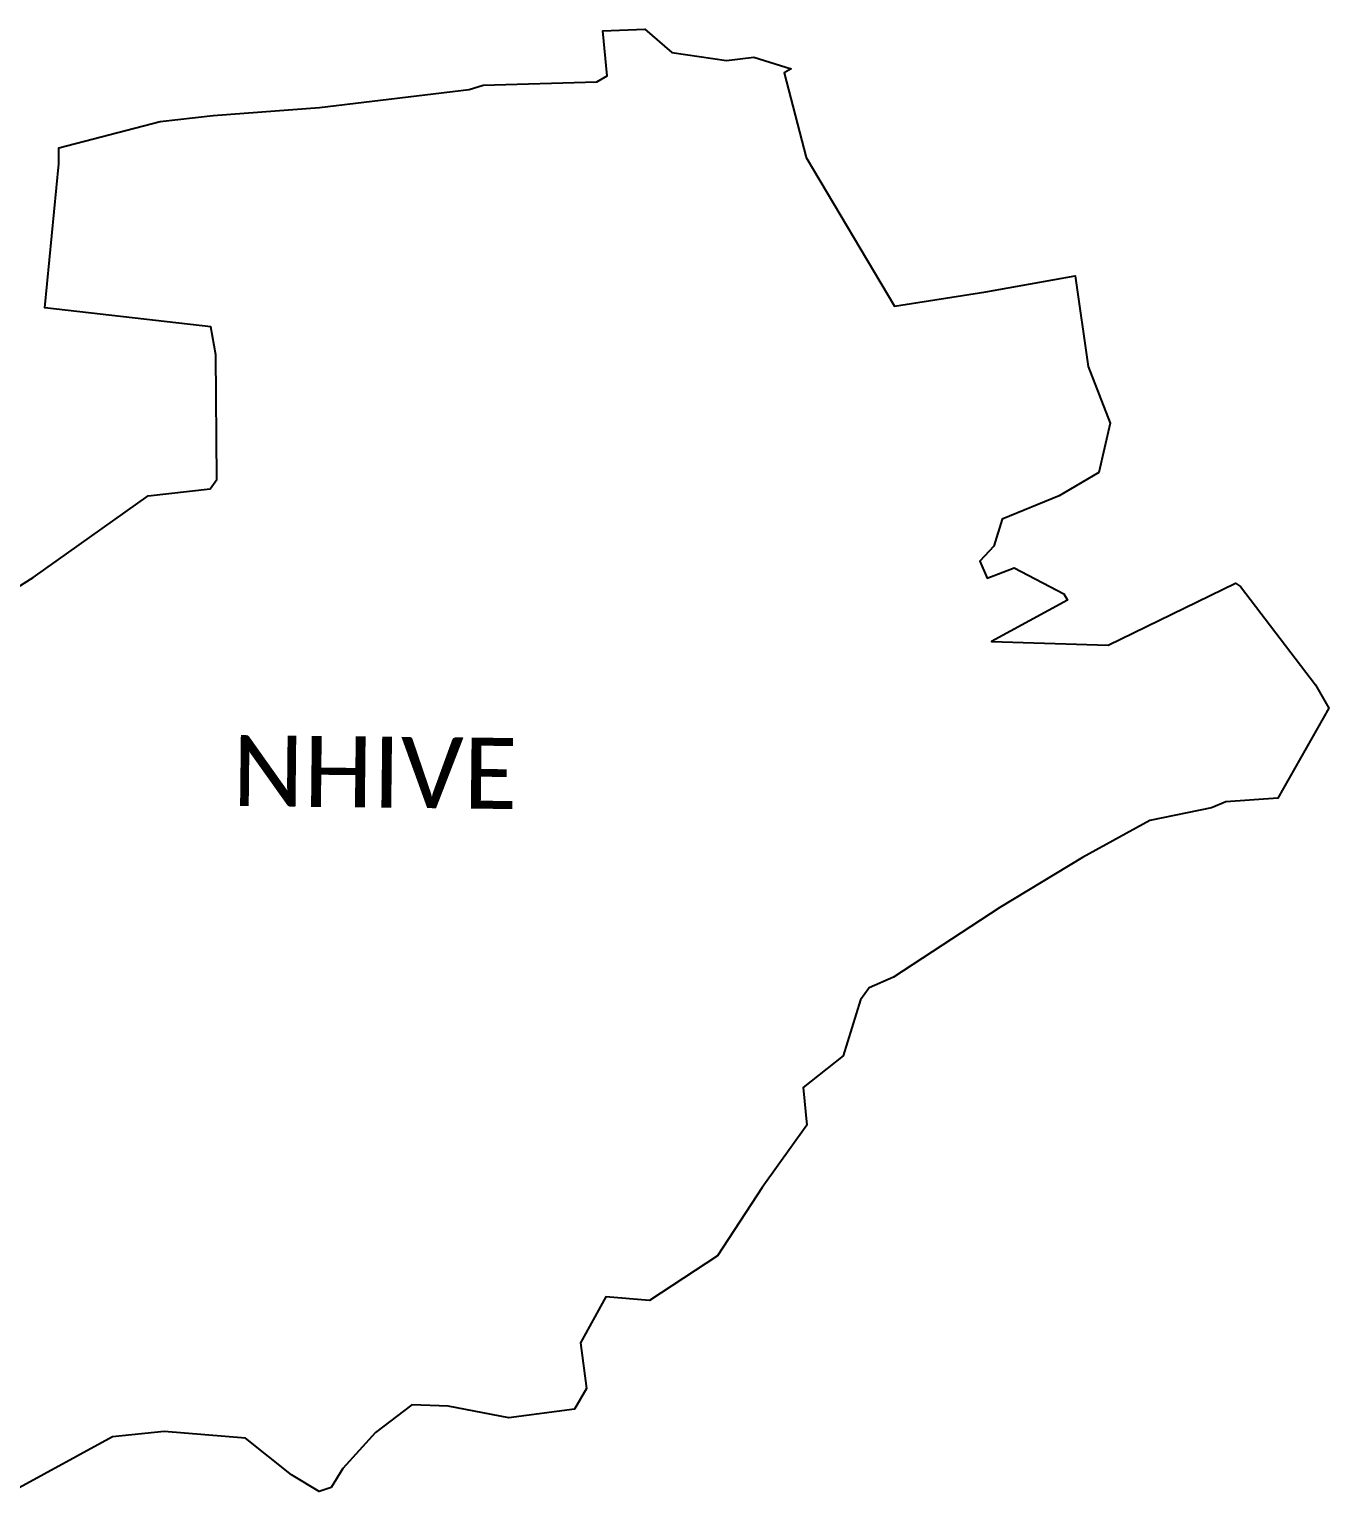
# Model space of a CAD drawing. Header units: metres. Extents: x 334765 to 340664, y 1776995 to 1780698.
# Drawn here: x 337715 to 340664, y 1777375 to 1780698 of the extents above; entities that cross this region are included whole.
import ezdxf

# ---------------------------------------------------------------- set-up
doc = ezdxf.new("R2010")
doc.units = ezdxf.units.M
doc.layers.add('village', color=3, linetype='Continuous')
doc.layers.add('VILLAGE NAME', color=250, linetype='Continuous')

msp = doc.modelspace()

# ---------------------------------------------------------------- linework, layer by layer
at = {"layer": 'village', "color": 4}
msp.add_polyline3d([(337674.2, 1779423.3, 0), (337723, 1779454.2, 0), (337984.3, 1779639.3, 0), (338125, 1779655.5, 0), (338140.4, 1779676.2, 0), (338137.7, 1779959.3, 0), (338126.7, 1780023, 0), (337749.7, 1780065.8, 0), (337781.6, 1780392.5, 0), (337781.9, 1780429.3, 0), (338011.9, 1780488.8, 0), (338132.3, 1780502.4, 0), (338373.3, 1780520.5, 0), (338713, 1780561.3, 0), (338745.1, 1780571.2, 0), (339003.3, 1780578.5, 0), (339026.1, 1780592.6, 0), (339016.4, 1780694.7, 0), (339112, 1780698, 0), (339173.4, 1780645.5, 0), (339297.4, 1780627.5, 0), (339359.1, 1780634.7, 0), (339444.3, 1780607.9, 0), (339444.3, 1780607.9, 0), (339427.9, 1780599.1, 0), (339478.2, 1780407.1, 0), (339678.8, 1780070, 0), (339885.8, 1780102.5, 0), (340088.8, 1780138.6, 0), (340118.6, 1779932.6, 0), (340168.3, 1779804.5, 0), (340142.8, 1779692.5, 0), (340052.3, 1779639.6, 0), (339923.3, 1779586.7, 0), (339904.1, 1779525.1, 0), (339872.5, 1779491.3, 0), (339889.2, 1779452.4, 0), (339950, 1779475.9, 0), (340063, 1779417.2, 0), (340071.4, 1779402.4, 0), (339899.2, 1779308.7, 0), (340163.9, 1779300.5, 0), (340452.8, 1779441.4, 0), (340464.1, 1779433.7, 0), (340634.2, 1779210.6, 0), (340664.4, 1779157.5, 0), (340548.8, 1778953.5, 0), (340431, 1778945.2, 0), (340398.4, 1778931.3, 0), (340258.6, 1778902.4, 0), (340105.7, 1778818.9, 0), (339917.7, 1778704.8, 0), (339676.2, 1778546.7, 0), (339620.8, 1778522.7, 0), (339601.6, 1778495.5, 0), (339562, 1778368.9, 0), (339471.7, 1778296.7, 0), (339479.8, 1778211.5, 0), (339378.2, 1778069.4, 0), (339277.2, 1777914.4, 0), (339122.5, 1777813.6, 0), (339023.6, 1777821.3, 0), (338966.1, 1777717.4, 0), (338979.8, 1777613.8, 0), (338951.9, 1777567, 0), (338803.3, 1777546.8, 0), (338665.1, 1777573.4, 0), (338583.3, 1777576.4, 0), (338500.6, 1777513.6, 0), (338426.3, 1777432.1, 0), (338399.7, 1777388.8, 0), (338372.3, 1777379.9, 0), (338309.9, 1777418.1, 0), (338205.3, 1777501.2, 0), (338020.7, 1777515.7, 0), (337903.1, 1777503.8, 0), (337666.3, 1777374.9, 0)], dxfattribs=at)

# ---------------------------------------------------------------- texts
at = {"layer": 'VILLAGE NAME', "insert": (338176.7, 1779096.6), "char_height": 161.109, "attachment_point": 1, "rotation": 359.3742}
msp.add_mtext_dynamic_manual_height_columns('{\\fCalibri|b0|i0|c0|p34;NHIVE}', width=1589.786, gutter_width=805.5, heights=[0], dxfattribs=at)

doc.saveas('drawing.dxf')
